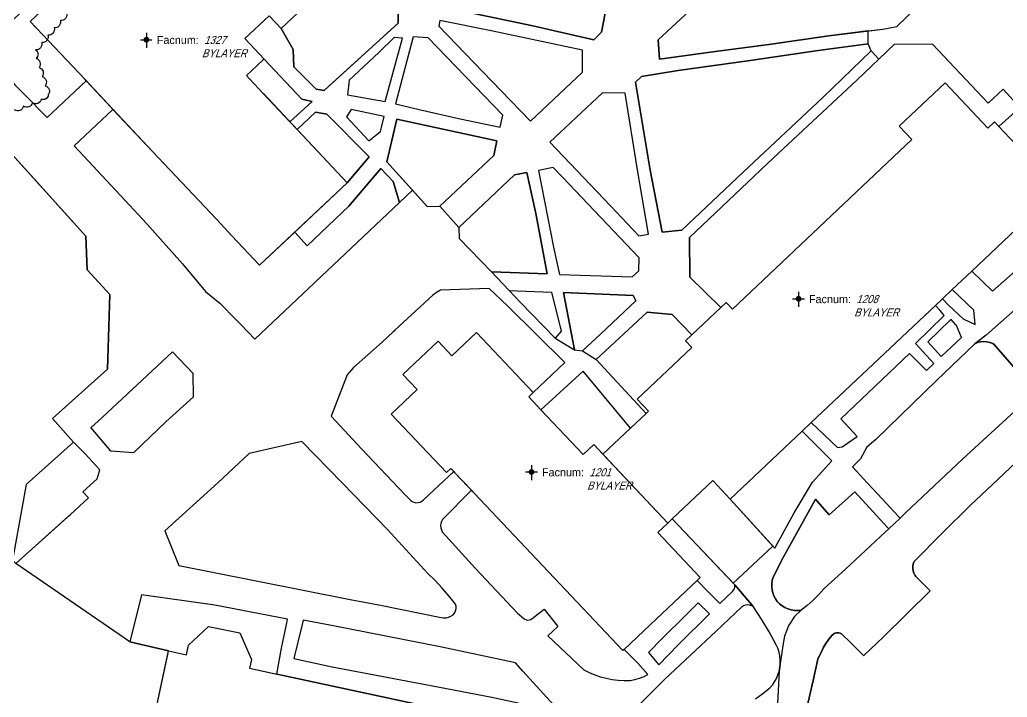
# Model space of a CAD drawing. Header units: inches. Extents: x 1273557 to 1282364, y 239587 to 246310.
# Drawn here: x 1276790 to 1277304, y 242795 to 243148 of the extents above; entities that cross this region are included whole.
import ezdxf
from ezdxf.enums import TextEntityAlignment as Align

# ---------------------------------------------------------------- set-up
doc = ezdxf.new("R2010")
doc.units = ezdxf.units.IN
doc.header["$MEASUREMENT"] = 0
doc.linetypes.add('DASHED2', pattern=[0.375, 0.25, -0.125])
doc.layers.add('BLDG-DATA', color=159, linetype='DASHED2', lineweight=30)
for name, color, linetype in [('BLDG-UW', 231, 'Continuous'), ('GRASS', 3, 'Continuous'), ('PATH', 253, 'Continuous'), ('PATH-ISLAND', 252, 'Continuous'), ('REV-2013', 1, 'Continuous'), ('STREET-UW', 50, 'Continuous')]:
    doc.layers.add(name, color=color, linetype=linetype)
doc.styles.add('SS_LITE', font='FRABK.TTF', dxfattribs={"height": 16})

# ---------------------------------------------------------------- blocks, each defined once
blk = doc.blocks.new('*U1')
for p, q in [((-3.08, 0), (3.08, 0)), ((0, 3.55), (0, -4.2))]:
    blk.add_line(p, q)
at = {"const_width": 1.5}
blk.add_lwpolyline([(-0.75, 0, 1), (0.75, 0, 1)], format="xyb", close=True, dxfattribs=at)
at = {"layer": 'BLDG-DATA', "color": 1, "style": 'SS_LITE'}
blk.add_text('Facnum:', height=4.2, dxfattribs=at).set_placement((27.26, -2.25), align=Align.RIGHT)
at = {"layer": 'BLDG-DATA', "color": 7, "style": 'SS_LITE', "oblique": 20, "width": 0.9, "flags": 8}
for tag, p in [('FACNUM', (29.98, -2.25)), ('OBJECT', (28.84, -9.16))]:
    blk.add_attdef(tag, p, '', height=4.2, dxfattribs=at)

msp = doc.modelspace()

# ---------------------------------------------------------------- linework, layer by layer
at = {"layer": 'BLDG-UW'}
for points in [[(1276955, 243170.18), (1276926.13, 243143.01), (1276919.89, 243149.64), (1276907.24, 243137.74), (1276917.24, 243127.12), (1276916.79, 243126.69), (1276910.71, 243120.97), (1276908.08, 243118.5), (1276909.44, 243117.06), (1276914.64, 243111.54), (1276916.82, 243109.22), (1276916.82, 243109.21), (1276916.88, 243109.15), (1276960.49, 243062.82), (1276914.92, 243019.93), (1276900.48, 243035.26), (1276892.45, 243043.8), (1276862.14, 243076), (1276838.44, 243101.18), (1276824.12, 243116.4), (1276795.68, 243146.62), (1276835.04, 243183.66)], [(1277308.14, 243038.43), (1277285.26, 243016.84), (1277275.14, 243007.3), (1277270.01, 243002.46), (1277266.39, 242999.05), (1277201.78, 242938.1), (1277197.05, 242933.64), (1277159.62, 242898.33), (1277150.57, 242907.92), (1277129.49, 242888.02), (1277127.21, 242885.87), (1277093.5, 242921.61), (1277107.9, 242935.18), (1277115.93, 242942.76), (1277117.2, 242943.97), (1277111.24, 242950.29), (1277139.71, 242977.15), (1277136.44, 242980.62), (1277139.69, 242983.68), (1277154.88, 242998.01), (1277157.52, 243000.5), (1277160.79, 242997.03), (1277254.18, 243085.28), (1277247.57, 243092.28), (1277271.41, 243114.77), (1277293.58, 243091.26), (1277297.04, 243094.54), (1277299.44, 243092), (1277311.15, 243079.58)]]:
    msp.add_lwpolyline(points, dxfattribs=at)
for points in [[(1276739.11, 242856.97), (1276602.22, 242931.7), (1276626.66, 242976.48), (1276611.54, 242984.73), (1276613.04, 243032.43), (1276629.96, 243031.9), (1276632.53, 243113.81), (1276666.1, 243112.75), (1276679.67, 243120.49), (1276749.66, 243099.64), (1276763.85, 243084.07), (1276781.26, 243083.06), (1276824.55, 243034.96), (1276825.29, 243017.51), (1276837.08, 243004.67), (1276835.8, 242965.85), (1276807.18, 242940.17), (1276818.15, 242927.94), (1276793.57, 242905.88), (1276786.47, 242866.62), (1276766.78, 242870.18), (1276771.61, 242896.89), (1276763.36, 242901.39), (1276739.11, 242856.97)], [(1277121.97, 242880.92), (1277144.06, 242857.51), (1277142.47, 242856), (1277130.34, 242844.56), (1277118.12, 242833.03), (1277104.45, 242820.12), (1277103.83, 242819.54), (1277026.51, 242901.46), (1277016.36, 242912.21), (1277014.42, 242914.27), (1277012.09, 242912.07), (1276983.38, 242942.48), (1276996.87, 242955.22), (1276989.38, 242963.15), (1277007.71, 242980.46), (1277014.96, 242972.77), (1277027.78, 242984.87), (1277057.2, 242953.69), (1277054.86, 242951.48), (1277061.2, 242944.77), (1277083.19, 242921.46), (1277088.72, 242926.68), (1277127.21, 242885.87)], [(1277036.9, 242619.12), (1277024.29, 242621.83), (1276985.7, 242604.55), (1276990, 242594.9), (1276972.24, 242586.99), (1276967.94, 242596.64), (1276847.06, 242542.88), (1276820.86, 242601.71), (1276867.21, 242817.49), (1276867.62, 242819.4), (1276876.83, 242817.42), (1276877.9, 242822.38), (1276888.41, 242832.09), (1276904.6, 242828.72), (1276910.64, 242814.98), (1276909.65, 242810.37), (1276929.67, 242806.07), (1277039.31, 242782.52), (1277031.88, 242747.94), (1277062.35, 242741.61)]]:
    msp.add_lwpolyline(points, close=True, dxfattribs=at)
at = {"layer": 'GRASS'}
for points in [[(1277097.33, 243243.59), (1277013.12, 243164.2), (1277010.59, 243154.17), (1277057.02, 243144.31), (1277088.72, 243137.09), (1277092.73, 243141.05), (1277096.47, 243160.99), (1277105.36, 243211.29), (1277112.23, 243252.32), (1277108.34, 243254.23)], [(1277150.56, 243130.84), (1277179.83, 243134.76), (1277211.02, 243139.22), (1277239.05, 243142.72), (1277246.26, 243144.04), (1277256.55, 243153.88), (1277255.75, 243160.81), (1277223.96, 243194.54), (1277208.67, 243210.72), (1277200.41, 243210.62), (1277150.3, 243163.35), (1277122.17, 243137.13), (1277122.81, 243127.01)], [(1276801.32, 243161.32), (1276791.5, 243151.86), (1276784.57, 243145.56), (1276780.88, 243141.61), (1276778.73, 243137.83), (1276777.92, 243135.58), (1276777.83, 243131.99), (1276778.28, 243129.2), (1276780.7, 243122.64), (1276787.67, 243113.64), (1276789.19, 243112.22), (1276795.32, 243106.13), (1276801.27, 243099.87), (1276804.38, 243096.73), (1276824.73, 243115.76), (1276824.12, 243116.4), (1276795.68, 243146.62), (1276835.05, 243183.66), (1276831.47, 243187.92), (1276826.95, 243183.81)], [(1276986.91, 243145.78), (1276987.06, 243152.69), (1276986.73, 243154.91), (1276973.09, 243168.82), (1276963.8, 243160.24), (1276955, 243170.18), (1276926.13, 243143.01), (1276932.33, 243132.1), (1276932.75, 243123.11), (1276944.4, 243111.46), (1276948.48, 243110.73)], [(1277008.07, 243144.25), (1277040.34, 243110.7), (1277055.73, 243094.8), (1277082.85, 243120.31), (1277082.91, 243131.73), (1277035.43, 243141.82), (1277008.67, 243147.21)], [(1277019.28, 243096), (1277040.02, 243091.7), (1277041.4, 243097.91), (1277002.66, 243138.23), (1276994.79, 243138.59), (1276985.57, 243103.76), (1276997.98, 243100.89)], [(1276976.97, 243130.54), (1276961.48, 243116.1), (1276960.64, 243108.54), (1276980.15, 243105.03), (1276989.23, 243138.04), (1276984.92, 243138.33)], [(1277233.04, 243131.31), (1277231.44, 243134.94), (1277205.33, 243131.54), (1277170.1, 243126.4), (1277132.69, 243121.2), (1277113.54, 243118.02), (1277110.35, 243115.18), (1277118.07, 243069.41), (1277124.26, 243037.02), (1277134.55, 243038.13), (1277166.42, 243068.33), (1277207.8, 243107.15)], [(1277254.18, 243085.28), (1277247.57, 243092.28), (1277271.41, 243114.77), (1277293.58, 243091.26), (1277297.04, 243094.54), (1277299.44, 243092), (1277309.68, 243101.29), (1277310.31, 243101.94), (1277301.59, 243111.4), (1277293.9, 243104.26), (1277264.96, 243134.78), (1277244.99, 243134.65), (1277225.57, 243116.17), (1277182.24, 243075.77), (1277138.5, 243034.31), (1277138.61, 243013.67), (1277154.88, 242998.01), (1277157.52, 243000.5), (1277160.79, 242997.03)], [(1276917.24, 243127.12), (1276916.79, 243126.69), (1276910.71, 243120.97), (1276908.08, 243118.5), (1276909.44, 243117.06), (1276914.64, 243111.54), (1276916.82, 243109.22), (1276930.68, 243094.49), (1276942.32, 243105.11), (1276936.88, 243106.26)], [(1277065.88, 243083.92), (1277097.49, 243050.77), (1277112.12, 243035.28), (1277117.13, 243036.03), (1277111.45, 243069.47), (1277105.04, 243109.35), (1277093.33, 243109.61)], [(1276928.08, 242996.28), (1276987.67, 243052.48), (1276984.41, 243063.43), (1276978.04, 243070.19), (1276961.36, 243050.71), (1276939.62, 243029.98), (1276933.22, 243037.15), (1276914.92, 243019.93), (1276900.48, 243035.26), (1276892.45, 243043.8), (1276862.14, 243076), (1276838.65, 243100.96), (1276818.4, 243081.92), (1276845.02, 243053.56), (1276856.31, 243041.38), (1276874.85, 243020.68), (1276886.83, 243006.28), (1276894.31, 243000.15), (1276902.68, 242991.57), (1276905.1, 242989.08), (1276912.52, 242981.48)], [(1276949.9, 243098.38), (1276944.02, 243099.54), (1276934.46, 243090.47), (1276960.49, 243062.82), (1276971.9, 243076.35)], [(1276960.1, 243097.13), (1276971.72, 243084.58), (1276977.88, 243089.53), (1276979.72, 243097.17), (1276962.52, 243100.82)], [(1277038.32, 243084.54), (1276986.25, 243095.87), (1276981.06, 243073.72), (1277002.14, 243050.5), (1277008.67, 243050.54), (1277036.81, 243076.99)], [(1277018.62, 243039.58), (1277018.78, 243033.81), (1277035.48, 243016.45), (1277064.55, 243015.51), (1277058.52, 243046.85), (1277053.91, 243068.16), (1277047.45, 243066.87)], [(1277072.48, 243065.64), (1277067.6, 243070.74), (1277059.89, 243069.18), (1277067.84, 243029.36), (1277070.9, 243015.02), (1277108.67, 243013.95), (1277112.1, 243016.95), (1277112.34, 243023.76)], [(1277044.67, 243006.74), (1277066.73, 243005.87), (1277071.75, 242985.6), (1277068.69, 242981.92), (1277050.68, 243000.47)], [(1277082.77, 242975.34), (1277092.45, 242984.17), (1277110.59, 243001.33), (1277109.12, 243004.25), (1277072.97, 243005.72), (1277078.69, 242975.87)], [(1277275.14, 243007.3), (1277270.01, 243002.46), (1277273.18, 242999.2), (1277280.8, 242992.1), (1277287.13, 242989.18), (1277286.29, 242996.62)], [(1277139.71, 242977.15), (1277136.44, 242980.62), (1277139.69, 242983.68), (1277129.54, 242994.29), (1277116.51, 242995.44), (1277089.97, 242970.98), (1277115.93, 242942.76), (1277117.2, 242943.97), (1277111.24, 242950.29)], [(1277252.89, 242973.98), (1277261.69, 242965.16), (1277265.49, 242968.75), (1277255.99, 242979.21), (1277270.92, 242993.71), (1277268.85, 242996.42), (1277266.39, 242999.05), (1277201.78, 242938.1), (1277215.45, 242925.09), (1277217.91, 242925.46), (1277225.62, 242930.85), (1277217.17, 242940.09)], [(1277277.31, 242988.66), (1277276.94, 242989.01), (1277274.58, 242991.72), (1277274.28, 242991.5), (1277262.51, 242980.13), (1277269.46, 242972.51), (1277279.94, 242982.42)], [(1276880.46, 242951.5), (1276880.35, 242963.67), (1276869.66, 242974.93), (1276832.96, 242940.67), (1276827.17, 242935.42), (1276827.09, 242935.35), (1276836.81, 242923.92), (1276837.48, 242923.41), (1276849.44, 242922.58), (1276866.12, 242938.52)], [(1277083.19, 242964.79), (1277061.2, 242944.77), (1277083.19, 242921.46), (1277088.72, 242926.68), (1277093.5, 242921.61), (1277107.9, 242935.18)], [(1277212.52, 242918.22), (1277197.05, 242933.64), (1277159.62, 242898.33), (1277182.8, 242872.72), (1277193, 242891.25), (1277202.39, 242907.15)], [(1276823.02, 242902.03), (1276830.45, 242908.78), (1276831.81, 242913.52), (1276824.26, 242921.78), (1276818.15, 242927.94), (1276793.57, 242905.88), (1276786.47, 242866.62), (1276788.1, 242864.84), (1276816.56, 242890.31), (1276825.92, 242898.91)], [(1276957.87, 242906.76), (1276936.96, 242928.19), (1276909.58, 242922.02), (1276893.14, 242906.7), (1276865.69, 242881.75), (1276872.92, 242863.81), (1276912.31, 242856.07), (1276962.09, 242846.2), (1276976.94, 242843.35), (1277009.28, 242836.75), (1277010.6, 242836.59), (1277011.92, 242836.65), (1277013.22, 242836.93), (1277014.45, 242837.42), (1277015.58, 242838.11), (1277016.34, 242839.07), (1277016.85, 242840.17), (1277017.1, 242841.36), (1277017.07, 242842.58), (1277016.75, 242843.75), (1277013.39, 242847.95), (1277009.87, 242852.01), (1277006.18, 242855.93), (1277002.33, 242859.69), (1276981.41, 242882.56)], [(1277026.51, 242901.46), (1277025.08, 242902.98), (1277010.09, 242887.72), (1277009.53, 242886.73), (1277009.18, 242885.66), (1277009.04, 242884.53), (1277009.13, 242883.4), (1277009.44, 242882.31), (1277009.95, 242881.3), (1277027.23, 242862.28), (1277049.02, 242839.04), (1277052.26, 242836.3), (1277052.91, 242835.83), (1277053.67, 242835.52), (1277054.48, 242835.41), (1277055.29, 242835.49), (1277056.06, 242835.76), (1277056.75, 242836.2), (1277062.83, 242841.02), (1277069.97, 242832.05), (1277064.9, 242827.21), (1277083.51, 242809.54), (1277086.31, 242808.16), (1277089.19, 242806.96), (1277092.16, 242805.96), (1277095.18, 242805.17), (1277098.25, 242804.57), (1277101.36, 242804.19), (1277104.48, 242804.02), (1277107.61, 242804.05), (1277110.12, 242804.46), (1277112.58, 242805.15), (1277114.94, 242806.09), (1277116.88, 242807.14), (1277111.69, 242813.04), (1277104.45, 242820.12), (1277104.45, 242820.12), (1277103.83, 242819.54)], [(1277204.91, 242897.28), (1277211.14, 242890.11), (1277224.53, 242902.07), (1277241.54, 242883.52), (1277242.13, 242882.87), (1277240.51, 242881.34), (1277219.66, 242861.95), (1277208.54, 242851.85), (1277205.76, 242848.75), (1277202.81, 242845.81), (1277199.71, 242843.04), (1277196.45, 242840.46), (1277194.74, 242840.34), (1277193.03, 242840.44), (1277191.34, 242840.74), (1277189.71, 242841.26), (1277188.15, 242841.96), (1277186.69, 242842.86), (1277185.35, 242843.93), (1277184.15, 242845.16), (1277183.21, 242846.53), (1277182.44, 242848.01), (1277181.86, 242849.58), (1277181.48, 242851.2), (1277181.3, 242852.85), (1277181.32, 242854.52), (1277181.54, 242856.16), (1277181.97, 242857.77), (1277187.15, 242868.02), (1277203.63, 242897.52), (1277204.05, 242898.27)], [(1277129.49, 242888.02), (1277127.21, 242885.87), (1277121.97, 242880.92), (1277144.06, 242857.51), (1277142.47, 242856), (1277148.48, 242849.77), (1277154.36, 242843.99), (1277160.81, 242850.34), (1277161.43, 242850.94), (1277161.87, 242851.68), (1277162.11, 242852.5), (1277162.14, 242853.68)], [(1276928.89, 242833.11), (1276929.35, 242835.85), (1276891.62, 242843.13), (1276853.46, 242848.56), (1276847.49, 242824.19), (1276867.62, 242819.4), (1276876.83, 242817.42), (1276877.9, 242822.38), (1276888.41, 242832.09), (1276904.6, 242828.72), (1276910.64, 242814.98), (1276909.65, 242810.37), (1276923.84, 242807.32), (1276926.37, 242820.84)], [(1277124.68, 242826.13), (1277117.11, 242818.51), (1277122.52, 242812.11), (1277132.47, 242822.44), (1277148.98, 242838.69), (1277143.01, 242844.34), (1277136.59, 242837.96)], [(1277069.64, 242789.22), (1277051.83, 242808.94), (1277047.97, 242813.25), (1277008.79, 242821.49), (1276951.52, 242832.75), (1276937.59, 242835.38), (1276937, 242833.14), (1276932.8, 242815.39), (1276932.8, 242815.39), (1276952.59, 242811.17), (1276952.59, 242811.17), (1277007.62, 242800.66), (1277035.75, 242795.41), (1277049.35, 242792.32), (1277041.31, 242755.24), (1277117.31, 242738.54), (1277117.31, 242738.54), (1277117.31, 242738.54), (1277117.31, 242738.54), (1277116.02, 242739.89), (1277115.96, 242739.83), (1277111.67, 242744.11), (1277111.82, 242744.26), (1277093.86, 242762.97)]]:
    msp.add_lwpolyline(points, close=True, dxfattribs=at)
for points in [[(1277308.14, 243038.43), (1277285.26, 243016.84), (1277296.12, 243006.44), (1277310.81, 243019.44)], [(1277310.59, 242962.85), (1277297.03, 242978.63), (1277296.18, 242979.15), (1277294.69, 242979.76), (1277293.11, 242980.12), (1277291.5, 242980.23), (1277289.89, 242980.07), (1277288.33, 242979.66), (1277286.85, 242979), (1277266.9, 242959.99), (1277235.47, 242929.31), (1277230.7, 242925.29), (1277227.36, 242919.18), (1277223.22, 242915.01), (1277230.97, 242906.71), (1277230.97, 242906.71), (1277236.37, 242900.93), (1277236.37, 242900.93), (1277247.27, 242889.26), (1277248.02, 242888.46), (1277250.9, 242891.19), (1277280.71, 242919.25), (1277311.91, 242947.87)], [(1277339.26, 242946.72), (1277295.86, 242905.8), (1277284.68, 242895.16), (1277269.89, 242880.63), (1277255.32, 242865.87), (1277255.32, 242865.87), (1277254.89, 242864.69), (1277254.66, 242863.45), (1277254.63, 242862.19), (1277254.82, 242860.95), (1277255.2, 242859.75), (1277255.78, 242858.63), (1277256.23, 242858.04), (1277263.72, 242850.61), (1277239.25, 242826.6), (1277229.31, 242817.26), (1277229.06, 242817.02), (1277222.44, 242823.61), (1277217.63, 242828.25), (1277216.82, 242828.66), (1277215.93, 242828.86), (1277215.02, 242828.85), (1277214.14, 242828.61), (1277213.34, 242828.17), (1277212.67, 242827.55), (1277210.92, 242825.49), (1277209.35, 242823.28), (1277207.96, 242820.96), (1277207.59, 242820.2), (1277205.32, 242815.06), (1277202.81, 242804.04), (1277198.57, 242786)], [(1277172.89, 242794.51), (1277176.65, 242797.23), (1277180.27, 242800.14), (1277181.59, 242801.66), (1277182.75, 242803.31), (1277183.73, 242805.08), (1277184.52, 242806.93), (1277185.12, 242808.85), (1277185.52, 242810.83), (1277185.72, 242812.83), (1277185.71, 242814.85), (1277185.49, 242816.85), (1277185.07, 242818.82), (1277184.45, 242820.74), (1277183.63, 242822.58), (1277179.86, 242829.28), (1277175.92, 242835.87), (1277171.8, 242842.35), (1277170.84, 242842.91), (1277169.78, 242843.24), (1277168.68, 242843.34), (1277167.58, 242843.19), (1277166.53, 242842.81), (1277165.6, 242842.21), (1277152.32, 242829.68), (1277139.03, 242817.16), (1277125.74, 242804.63), (1277113.26, 242792.16)]]:
    msp.add_lwpolyline(points, dxfattribs=at)
msp.add_lwpolyline([(1276996.87, 242955.22), (1276989.38, 242963.15), (1277007.71, 242980.46), (1277014.96, 242972.77), (1277027.78, 242984.87), (1277057.13, 242953.77), (1277073.69, 242969.42), (1277043.92, 242998.79), (1277034.32, 243007.76), (1277008.98, 243007.01), (1277006.98, 243005.71), (1277004.97, 243004.41), (1276985.29, 242986.11, -0.26927), (1276984.41, 242985.29), (1276978.63, 242979.92), (1276963.77, 242966.77), (1276960.38, 242962.88), (1276952.1, 242941.41), (1276968.05, 242924.35), (1276990.37, 242900.73), (1276993.34, 242897.82), (1276994.18, 242897.14), (1276995.16, 242896.68), (1276996.22, 242896.45), (1276997.3, 242896.47), (1276998.35, 242896.74), (1276999.31, 242897.24), (1277000.13, 242897.94), (1277015.99, 242912.6), (1277014.42, 242914.27), (1277012.09, 242912.07), (1276983.38, 242942.48)], format="xyb", close=True, dxfattribs=at)
at = {"layer": 'PATH'}
for points in [[(1276987.06, 243152.69), (1276986.91, 243145.78), (1276950.95, 243112.98), (1276948.48, 243110.73), (1276944.4, 243111.46), (1276932.75, 243123.11), (1276932.33, 243132.1), (1276926.13, 243143.01), (1276919.89, 243149.64), (1276907.24, 243137.74), (1276917.24, 243127.12), (1276936.88, 243106.26), (1276942.32, 243105.11), (1276930.68, 243094.49), (1276934.46, 243090.47), (1276944.02, 243099.54), (1276949.9, 243098.38), (1276971.9, 243076.35), (1276960.49, 243062.82), (1276933.22, 243037.15), (1276939.62, 243029.98), (1276961.36, 243050.71), (1276978.04, 243070.19), (1276984.41, 243063.43), (1276987.67, 243052.48), (1276987.67, 243052.48), (1276994.5, 243058.92), (1276981.06, 243073.72), (1276986.25, 243095.87), (1277038.32, 243084.54), (1277036.81, 243076.99), (1277008.67, 243050.54), (1277018.62, 243039.58), (1277047.45, 243066.87), (1277053.91, 243068.16), (1277058.52, 243046.85), (1277064.55, 243015.51), (1277035.48, 243016.45), (1277035.48, 243016.45), (1277044.67, 243006.74), (1277066.73, 243005.87), (1277071.75, 242985.6), (1277068.69, 242981.92), (1277078.69, 242975.87), (1277072.97, 243005.72), (1277109.12, 243004.25), (1277110.59, 243001.33), (1277092.45, 242984.17), (1277082.77, 242975.34), (1277089.97, 242970.98), (1277116.51, 242995.44), (1277129.54, 242994.29), (1277139.69, 242983.68), (1277154.88, 242998.01), (1277138.61, 243013.67), (1277138.5, 243034.31), (1277182.24, 243075.77), (1277225.57, 243116.17), (1277237.05, 243127.1), (1277233.04, 243131.31), (1277207.8, 243107.15), (1277166.42, 243068.33), (1277134.55, 243038.13), (1277124.26, 243037.02), (1277118.07, 243069.41), (1277110.35, 243115.18), (1277113.54, 243118.02), (1277132.69, 243121.2), (1277170.1, 243126.4), (1277205.33, 243131.54), (1277231.44, 243134.94), (1277231.44, 243141.77), (1277211.02, 243139.22), (1277179.83, 243134.76), (1277150.56, 243130.84), (1277122.81, 243127.01), (1277122.17, 243137.13), (1277150.3, 243163.35)], [(1277096.47, 243160.99), (1277092.73, 243141.05), (1277088.72, 243137.09), (1277057.02, 243144.31), (1277010.59, 243154.17)], [(1277310.31, 243101.94), (1277301.59, 243111.4), (1277293.9, 243104.26), (1277264.96, 243134.78), (1277244.99, 243134.65), (1277237.05, 243127.1), (1277233.04, 243131.31), (1277231.44, 243134.94), (1277231.44, 243141.77), (1277239.05, 243142.72), (1277246.26, 243144.04), (1277256.55, 243153.88)], [(1277311.15, 243079.58), (1277299.44, 243092), (1277309.68, 243101.29)], [(1276788.1, 242864.84), (1276815.61, 242889.46), (1276816.56, 242890.31), (1276825.92, 242898.91), (1276825.92, 242898.91), (1276823.02, 242902.03), (1276830.45, 242908.78), (1276831.81, 242913.52), (1276824.26, 242921.78), (1276818.15, 242927.94), (1276807.18, 242940.17), (1276835.8, 242965.85), (1276837.08, 243004.67), (1276825.29, 243017.51), (1276824.55, 243034.96), (1276797.7, 243064.79), (1276781.26, 243083.06)], [(1277312.32, 243000.9), (1277292.78, 242983.58), (1277286.85, 242979), (1277286.85, 242979), (1277266.9, 242959.99), (1277235.47, 242929.31), (1277230.7, 242925.29), (1277227.36, 242919.18), (1277223.22, 242915.01), (1277230.97, 242906.71), (1277230.97, 242906.71), (1277236.37, 242900.93), (1277236.37, 242900.93), (1277247.27, 242889.26), (1277248.02, 242888.46), (1277242.13, 242882.87), (1277241.54, 242883.52), (1277224.53, 242902.07), (1277211.14, 242890.11), (1277204.91, 242897.28), (1277204.05, 242898.27), (1277203.63, 242897.52), (1277187.15, 242868.02), (1277181.97, 242857.77), (1277181.54, 242856.16), (1277181.32, 242854.52), (1277181.3, 242852.85), (1277181.48, 242851.2), (1277181.86, 242849.58), (1277182.44, 242848.01), (1277183.21, 242846.53), (1277184.15, 242845.16), (1277185.35, 242843.93), (1277186.69, 242842.86), (1277188.15, 242841.96), (1277189.71, 242841.26), (1277191.34, 242840.74), (1277193.03, 242840.44), (1277194.74, 242840.34), (1277196.45, 242840.46), (1277196.45, 242840.46), (1277193.13, 242837.3), (1277190.12, 242832.78), (1277190, 242832.48), (1277189.1, 242830.1), (1277187.92, 242827), (1277187.23, 242823.3), (1277186.42, 242817.37), (1277185.72, 242812.83), (1277185.71, 242814.85), (1277185.49, 242816.85), (1277185.07, 242818.82), (1277184.45, 242820.74), (1277183.63, 242822.58), (1277179.86, 242829.28), (1277175.92, 242835.87), (1277171.8, 242842.35), (1277162.14, 242853.68), (1277161.18, 242854.68), (1277181.77, 242873.86), (1277182.8, 242872.72), (1277193, 242891.25), (1277202.39, 242907.15), (1277212.52, 242918.22), (1277197.05, 242933.64), (1277201.78, 242938.1), (1277215.45, 242925.09), (1277217.91, 242925.46), (1277225.62, 242930.85), (1277217.17, 242940.09), (1277252.89, 242973.98), (1277261.69, 242965.16), (1277265.49, 242968.75), (1277255.99, 242979.21), (1277270.92, 242993.71), (1277268.85, 242996.42), (1277266.39, 242999.05), (1277270.01, 243002.46), (1277273.18, 242999.2), (1277280.8, 242992.1), (1277287.13, 242989.18), (1277286.29, 242996.62), (1277275.14, 243007.3), (1277285.26, 243016.84), (1277285.26, 243016.84), (1277296.12, 243006.44), (1277310.81, 243019.44)], [(1276842, 242700.16), (1276867.62, 242819.4), (1276847.49, 242824.19), (1276788.1, 242864.84)], [(1277039.31, 242782.52), (1276929.67, 242806.07), (1276923.84, 242807.32), (1276926.37, 242820.84), (1276928.89, 242833.11), (1276929.35, 242835.85), (1276891.62, 242843.13), (1276853.46, 242848.56), (1276847.49, 242824.19), (1276788.1, 242864.84)], [(1277172.89, 242794.51), (1277176.65, 242797.23), (1277180.27, 242800.14), (1277181.59, 242801.66), (1277182.75, 242803.31), (1277183.73, 242805.08), (1277184.52, 242806.93), (1277185.12, 242808.85), (1277184.19, 242792.04)]]:
    msp.add_lwpolyline(points, dxfattribs=at)
msp.add_lwpolyline([(1276789.19, 243112.22), (1276795.32, 243106.13), (1276801.27, 243099.87), (1276804.38, 243096.73), (1276824.73, 243115.76), (1276835.42, 243104.39), (1276838.65, 243100.96), (1276818.4, 243081.92), (1276845.02, 243053.56), (1276856.31, 243041.38), (1276874.85, 243020.68), (1276886.83, 243006.28), (1276894.31, 243000.15), (1276902.68, 242991.57), (1276905.1, 242989.08), (1276912.52, 242981.48), (1276928.08, 242996.28), (1276987.67, 243052.48), (1276994.5, 243058.92), (1277002.14, 243050.5), (1277008.67, 243050.54), (1277018.62, 243039.58), (1277018.78, 243033.81), (1277035.48, 243016.45), (1277044.67, 243006.74), (1277044.67, 243006.74), (1277050.68, 243000.47), (1277068.69, 242981.92), (1277078.69, 242975.87), (1277082.77, 242975.34), (1277089.97, 242970.98), (1277115.93, 242942.76), (1277107.9, 242935.18), (1277083.19, 242964.79), (1277061.2, 242944.77), (1277054.86, 242951.48), (1277057.2, 242953.69), (1277057.13, 242953.77), (1277073.69, 242969.42), (1277043.92, 242998.79), (1277034.32, 243007.76), (1277008.98, 243007.01), (1277006.98, 243005.71), (1277004.97, 243004.41), (1276985.29, 242986.11, -0.26927), (1276984.41, 242985.29), (1276978.63, 242979.92), (1276963.77, 242966.77), (1276960.38, 242962.88), (1276952.1, 242941.41), (1276968.05, 242924.35), (1276990.37, 242900.73), (1276993.34, 242897.82), (1276994.18, 242897.14), (1276995.16, 242896.68), (1276996.22, 242896.45), (1276997.3, 242896.47), (1276998.35, 242896.74), (1276999.31, 242897.24), (1277000.13, 242897.94), (1277015.99, 242912.6), (1277016.36, 242912.21), (1277025.08, 242902.98), (1277010.09, 242887.72), (1277009.53, 242886.73), (1277009.18, 242885.66), (1277009.04, 242884.53), (1277009.13, 242883.4), (1277009.44, 242882.31), (1277009.95, 242881.3), (1277027.23, 242862.28), (1277049.02, 242839.04), (1277052.26, 242836.3), (1277052.91, 242835.83), (1277053.67, 242835.52), (1277054.48, 242835.41), (1277055.29, 242835.49), (1277056.06, 242835.76), (1277056.75, 242836.2), (1277062.83, 242841.02), (1277069.97, 242832.05), (1277064.9, 242827.21), (1277083.51, 242809.54), (1277086.31, 242808.16), (1277089.19, 242806.96), (1277092.16, 242805.96), (1277095.18, 242805.17), (1277098.25, 242804.57), (1277101.36, 242804.19), (1277104.48, 242804.02), (1277107.61, 242804.05), (1277110.12, 242804.46), (1277112.58, 242805.15), (1277114.94, 242806.09), (1277116.88, 242807.14), (1277111.69, 242813.04), (1277104.45, 242820.12), (1277118.12, 242833.03), (1277130.34, 242844.56), (1277142.47, 242856), (1277148.48, 242849.77), (1277154.36, 242843.99), (1277160.81, 242850.34), (1277161.43, 242850.94), (1277161.87, 242851.68), (1277162.11, 242852.5), (1277162.14, 242853.68), (1277162.14, 242853.68), (1277171.8, 242842.35), (1277170.84, 242842.91), (1277169.78, 242843.24), (1277168.68, 242843.34), (1277167.58, 242843.19), (1277166.53, 242842.81), (1277165.6, 242842.21), (1277152.32, 242829.68), (1277139.03, 242817.16), (1277125.74, 242804.63), (1277113.26, 242792.16)], format="xyb", dxfattribs=at)
at = {"layer": 'PATH-ISLAND'}
for points in [[(1277035.43, 243141.82), (1277008.67, 243147.21), (1277008.07, 243144.25), (1277040.34, 243110.7), (1277055.73, 243094.8), (1277082.85, 243120.31), (1277082.91, 243131.73)], [(1277019.28, 243096), (1277040.02, 243091.7), (1277041.4, 243097.91), (1277002.66, 243138.23), (1276994.79, 243138.59), (1276985.57, 243103.76), (1276997.98, 243100.89)], [(1276989.23, 243138.04), (1276984.92, 243138.33), (1276976.97, 243130.54), (1276961.48, 243116.1), (1276960.64, 243108.54), (1276980.15, 243105.03)], [(1277097.49, 243050.77), (1277112.12, 243035.28), (1277117.13, 243036.03), (1277111.45, 243069.47), (1277105.04, 243109.35), (1277093.33, 243109.61), (1277065.88, 243083.92)], [(1276962.52, 243100.82), (1276960.1, 243097.13), (1276971.72, 243084.58), (1276977.88, 243089.53), (1276979.72, 243097.17)], [(1277072.48, 243065.64), (1277067.6, 243070.74), (1277059.89, 243069.18), (1277067.84, 243029.36), (1277070.9, 243015.02), (1277108.67, 243013.95), (1277112.1, 243016.95), (1277112.34, 243023.76)], [(1277277.31, 242988.66), (1277276.94, 242989.01), (1277274.58, 242991.72), (1277274.28, 242991.5), (1277262.51, 242980.13), (1277269.46, 242972.51), (1277279.94, 242982.42)], [(1276880.46, 242951.5), (1276880.35, 242963.67), (1276869.66, 242974.93), (1276832.96, 242940.67), (1276827.09, 242935.35), (1276836.81, 242923.92), (1276837.48, 242923.41), (1276849.44, 242922.58), (1276866.12, 242938.52)], [(1276957.87, 242906.76), (1276936.96, 242928.19), (1276909.58, 242922.02), (1276893.14, 242906.7), (1276865.69, 242881.75), (1276872.92, 242863.81), (1276912.31, 242856.07), (1276962.09, 242846.2), (1276976.94, 242843.35), (1277009.28, 242836.75), (1277010.6, 242836.59), (1277011.92, 242836.65), (1277013.22, 242836.93), (1277014.45, 242837.42), (1277015.58, 242838.11), (1277016.34, 242839.07), (1277016.85, 242840.17), (1277017.1, 242841.36), (1277017.07, 242842.58), (1277016.75, 242843.75), (1277013.39, 242847.95), (1277009.87, 242852.01), (1277006.18, 242855.93), (1277002.33, 242859.69), (1276981.41, 242882.56)], [(1277124.68, 242826.13), (1277117.11, 242818.51), (1277122.52, 242812.11), (1277132.47, 242822.44), (1277148.98, 242838.69), (1277143.01, 242844.34), (1277136.59, 242837.96)], [(1277051.83, 242808.94), (1277047.97, 242813.25), (1277008.79, 242821.49), (1276951.52, 242832.75), (1276937.59, 242835.38), (1276937, 242833.14), (1276932.8, 242815.39), (1276952.59, 242811.17), (1277007.62, 242800.66), (1277035.75, 242795.41), (1277049.35, 242792.32), (1277041.31, 242755.24), (1277117.31, 242738.54), (1277116.02, 242739.89), (1277115.96, 242739.83), (1277111.67, 242744.11), (1277111.82, 242744.26), (1277093.86, 242762.97), (1277069.64, 242789.22)]]:
    msp.add_lwpolyline(points, close=True, dxfattribs=at)
at = {"layer": 'REV-2013'}
msp.add_lwpolyline([(1276814.56, 243151.01, -0.520567), (1276811.32, 243147.2, -0.520567), (1276808.09, 243143.38, -0.520567), (1276804.86, 243139.57, -0.520567), (1276801.62, 243135.75, -0.520567), (1276798.39, 243131.94, -0.520567), (1276798.66, 243127.45, -0.520567), (1276800.26, 243122.71, -0.520567), (1276801.85, 243117.97, -0.520567), (1276803.44, 243113.23, -0.520567), (1276805.03, 243108.49, -0.520567), (1276801.39, 243106.2, -0.520567), (1276796.73, 243104.38, -0.520567), (1276792.07, 243102.56, -0.520567), (1276787.42, 243100.74, -0.520567)], format="xyb", dxfattribs=at)
at = {"layer": 'STREET-UW'}
for points in [[(1277312.32, 243000.9), (1277292.78, 242983.58), (1277287.38, 242979.41), (1277286.85, 242979), (1277288.33, 242979.66), (1277289.89, 242980.07), (1277291.5, 242980.23), (1277293.11, 242980.12), (1277294.69, 242979.76), (1277296.18, 242979.15), (1277297.03, 242978.63), (1277310.59, 242962.85)], [(1277311.91, 242947.87), (1277301.46, 242938.28), (1277280.71, 242919.25), (1277250.9, 242891.19), (1277248.02, 242888.46), (1277242.13, 242882.87), (1277240.51, 242881.34), (1277219.66, 242861.95), (1277208.54, 242851.85), (1277205.76, 242848.75), (1277202.81, 242845.81), (1277199.71, 242843.04), (1277196.45, 242840.46), (1277193.13, 242837.3), (1277190.12, 242832.78), (1277190, 242832.48), (1277189.1, 242830.1), (1277187.92, 242827), (1277187.23, 242823.3), (1277186.42, 242817.37), (1277185.72, 242812.83), (1277185.52, 242810.83), (1277185.12, 242808.85), (1277184.37, 242795.3), (1277184.19, 242792.04)], [(1277198.57, 242786), (1277202.81, 242804.04), (1277205.32, 242815.06), (1277207.59, 242820.2), (1277207.96, 242820.96), (1277209.35, 242823.28), (1277210.92, 242825.49), (1277212.67, 242827.55), (1277213.34, 242828.17), (1277214.14, 242828.61), (1277215.02, 242828.85), (1277215.93, 242828.86), (1277216.82, 242828.66), (1277217.63, 242828.25), (1277222.44, 242823.61), (1277229.06, 242817.02), (1277229.31, 242817.26), (1277239.25, 242826.6), (1277263.72, 242850.61), (1277256.23, 242858.04), (1277255.78, 242858.63), (1277255.2, 242859.75), (1277254.82, 242860.95), (1277254.63, 242862.19), (1277254.66, 242863.45), (1277254.89, 242864.69), (1277255.32, 242865.87), (1277269.89, 242880.63), (1277284.68, 242895.16), (1277295.86, 242905.8), (1277339.26, 242946.72)]]:
    msp.add_lwpolyline(points, dxfattribs=at)
msp.add_lwpolyline([(1277159.62, 242898.33), (1277150.57, 242907.92), (1277129.49, 242888.02), (1277161.18, 242854.68), (1277181.77, 242873.86)], close=True, dxfattribs=at)

# ---------------------------------------------------------------- block references
at = {"layer": 'BLDG-DATA'}
ref = msp.add_blockref('*U1', (1276856.05, 243137.17), dxfattribs=at)
ref.add_attrib('FACNUM', '1327', (1276886.03, 243134.92), dxfattribs={"color": 7, "height": 4.2, "style": 'SS_LITE', "oblique": 20, "width": 0.9})
ref.add_attrib('OBJECT', 'BYLAYER', (1276884.88, 243128.01), dxfattribs={"color": 7, "height": 4.2, "style": 'SS_LITE', "oblique": 20, "width": 0.9})
ref = msp.add_blockref('*U1', (1277195.22, 243002.45), dxfattribs=at)
ref.add_attrib('FACNUM', '1208', (1277225.2, 243000.2), dxfattribs={"color": 7, "height": 4.2, "style": 'SS_LITE', "oblique": 20, "width": 0.9})
ref.add_attrib('OBJECT', 'BYLAYER', (1277224.06, 242993.29), dxfattribs={"color": 7, "height": 4.2, "style": 'SS_LITE', "oblique": 20, "width": 0.9})
ref = msp.add_blockref('*U1', (1277056.35, 242912.41), dxfattribs=at)
ref.add_attrib('FACNUM', '1201', (1277086.33, 242910.17), dxfattribs={"color": 7, "height": 4.2, "style": 'SS_LITE', "oblique": 20, "width": 0.9})
ref.add_attrib('OBJECT', 'BYLAYER', (1277085.19, 242903.26), dxfattribs={"color": 7, "height": 4.2, "style": 'SS_LITE', "oblique": 20, "width": 0.9})

doc.saveas('drawing.dxf')
